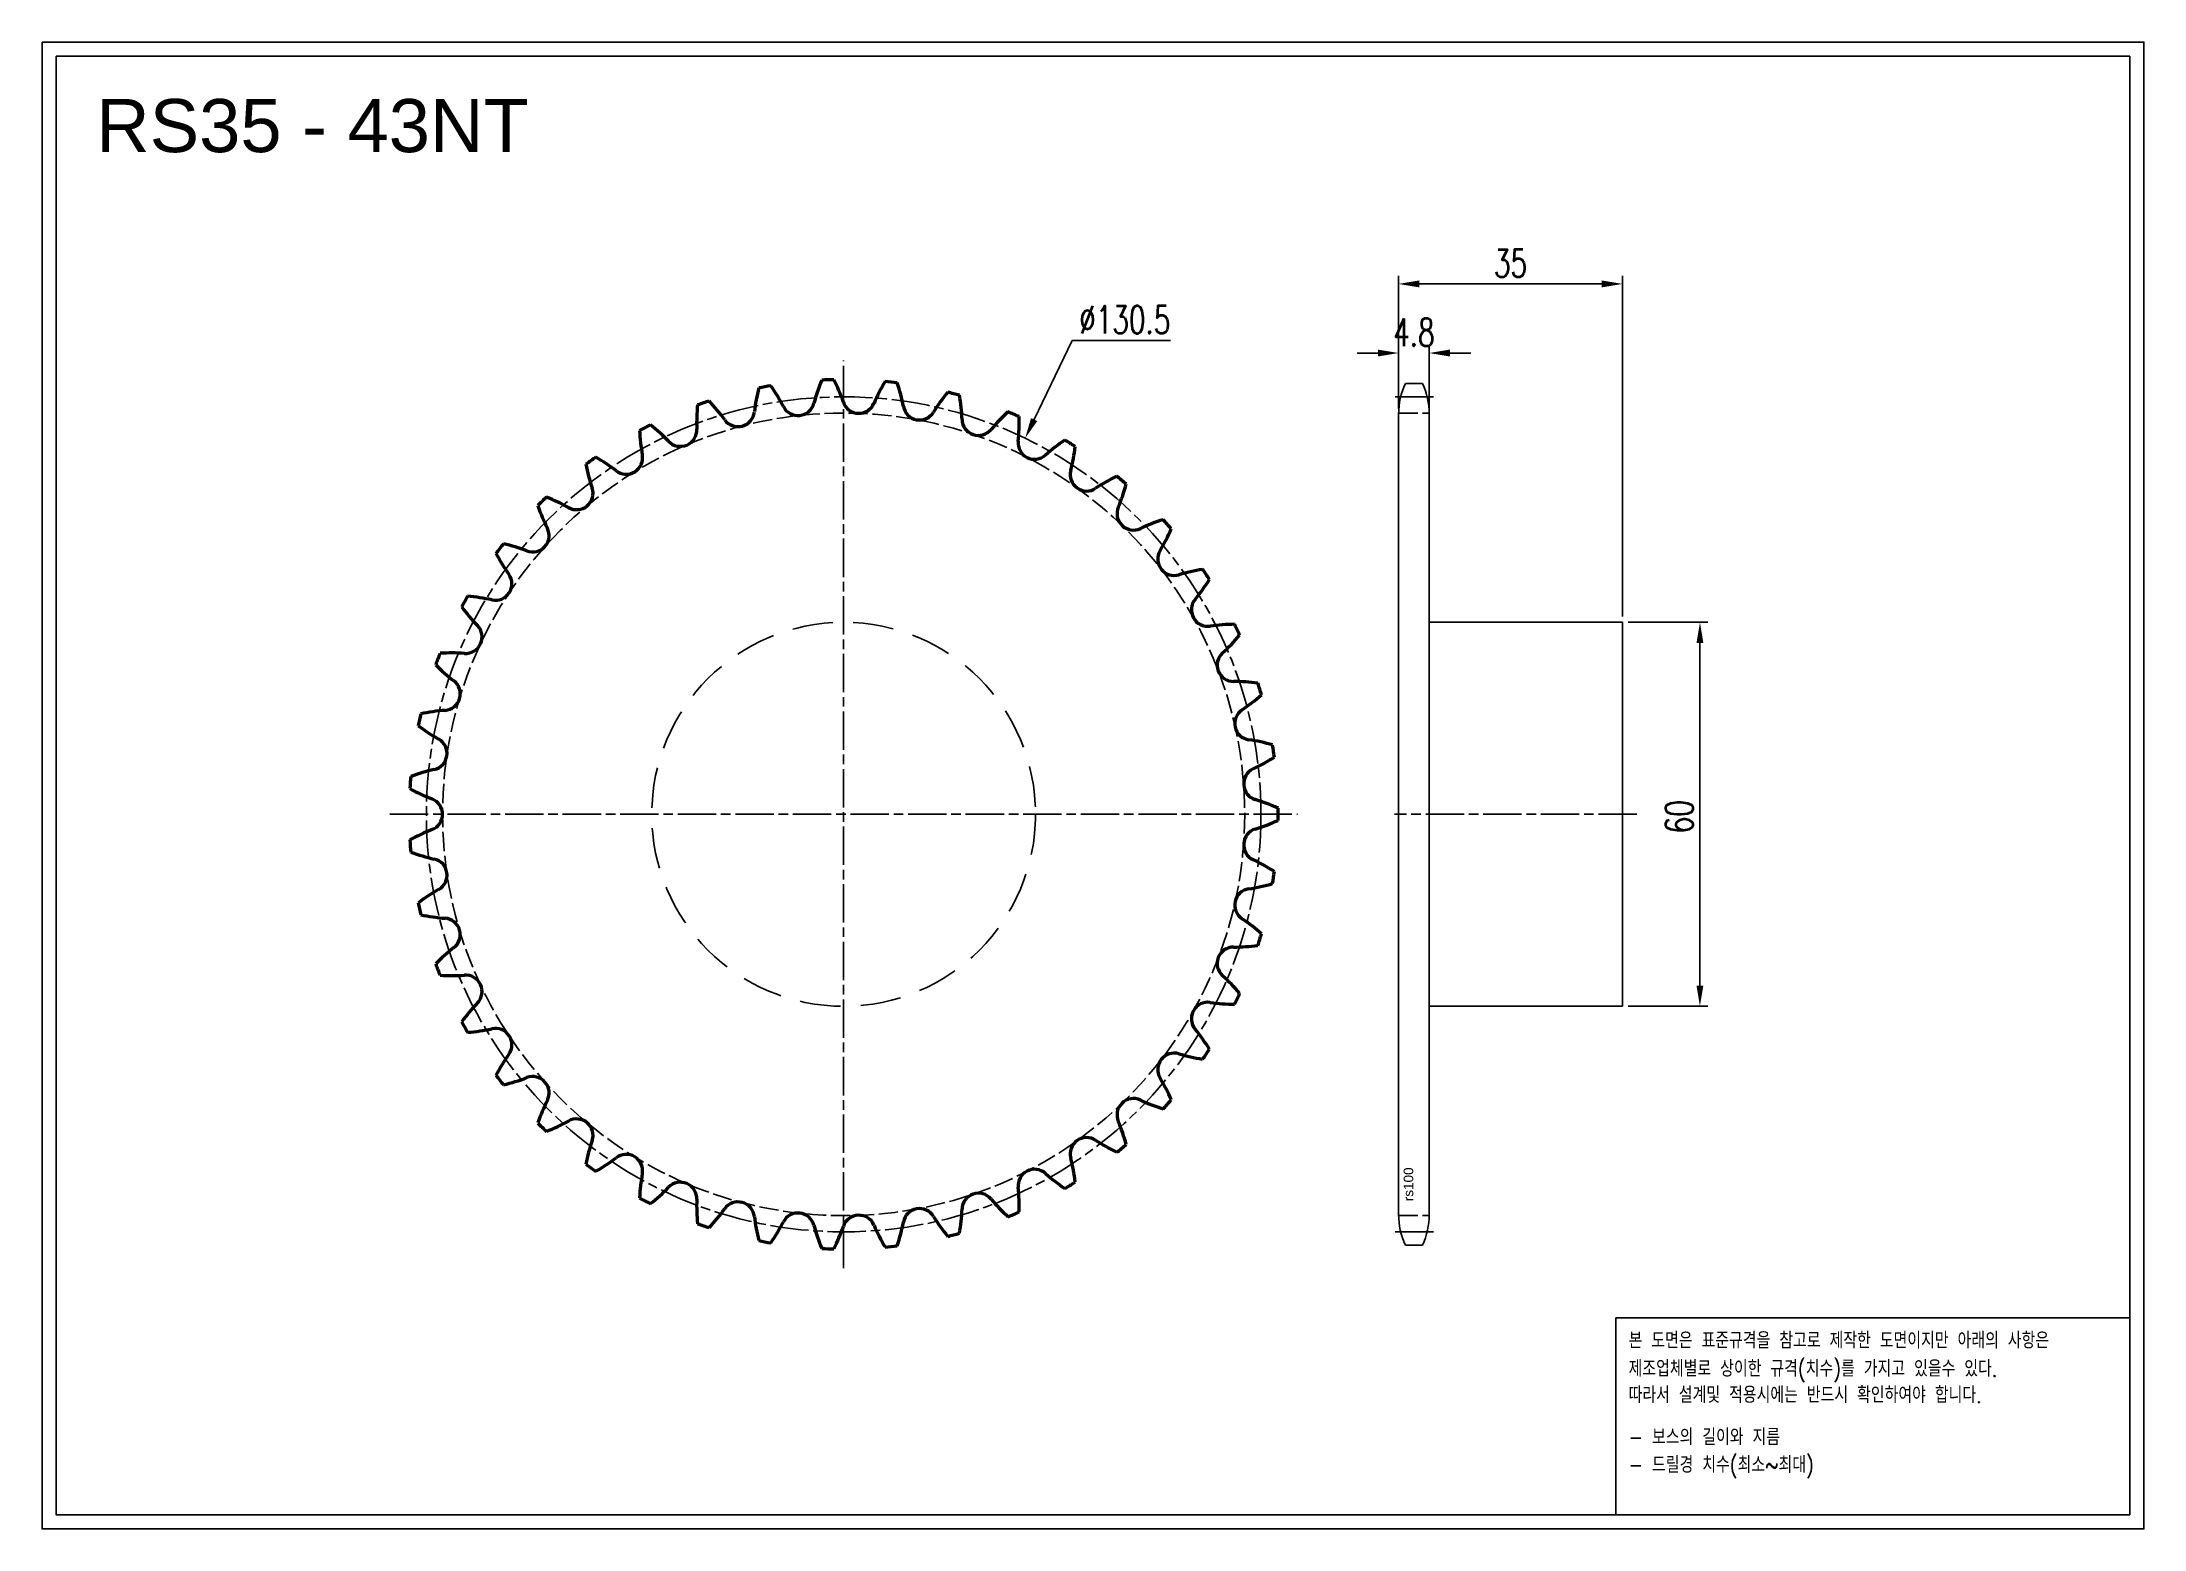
# Model space of a CAD drawing. Header units: millimetres. Extents: x -43857 to -43528, y 1733 to 1966.
import ezdxf

# ---------------------------------------------------------------- set-up
doc = ezdxf.new("R2010")
doc.units = ezdxf.units.MM
for name, pattern in [('AM_ISO02W050', [7.5, 6, -1.5]), ('AM_ISO02W050x2', [3.75, 3, -0.75]), ('AM_ISO08W050', [18, 12, -1.5, 3, -1.5]), ('AM_ISO08W050x2', [9, 6, -0.75, 1.5, -0.75]), ('HIDDEN', [9.525, 6.35, -3.175])]:
    doc.linetypes.add(name, pattern=pattern)
for name, color, linetype, lineweight in [('AM_0N', 7, 'Continuous', 50), ('AM_3N', 6, 'AM_ISO02W050', 25), ('AM_7', 4, 'AM_ISO08W050', 25), ('AM_7N', 4, 'AM_ISO08W050', 25)]:
    doc.layers.add(name, color=color, linetype=linetype, lineweight=lineweight)
doc.layers.add('HL', color=2, linetype='HIDDEN')
doc.layers.add('S-DIM', color=7, linetype='Continuous')
doc.styles.add('HAN', font='ROMANS.shx', dxfattribs={"width": 0.7, "bigfont": 'whgtxt.shx'})
doc.styles.add('HSG', font='SIMPLEX.shx', dxfattribs={"width": 0.7, "bigfont": 'HSG.shx'})
doc.styles.get("Standard").update_dxf_attribs({"font": 'arial.ttf'})
doc.dimstyles.new('APP8', dxfattribs={"dimscale": 1.8, "dimtxt": 2.4, "dimasz": 1.8, "dimexe": 0.7, "dimexo": 0.5, "dimgap": 0.6, "dimtad": 1, "dimtoh": 1, "dimdec": 1, "dimrnd": 0.01, "dimzin": 9, "dimdsep": 46, "dimtxsty": 'HSG', "dimcen": 0, "dimclrd": 1, "dimclre": 1, "dimclrt": 256, "dimazin": 2, "dimtp": 1, "dimtm": 1, "dimtfac": 0.5, "dimtdec": 1, "dimtofl": 0, "dimtmove": 0, "dimatfit": 3, "dimfxl": 0, "dimtvp": 1, "dimtolj": 2, "dimlwd": -1, "dimlwe": -1, "dimarcsym": 0})

# ---------------------------------------------------------------- blocks, each defined once
blk = doc.blocks.new('*D1')
at = {"layer": 'Defpoints', "color": 0, "transparency": 16777216}
for p in [(-43610.02, 1874.92), (-43610.02, 1814.92), (-43597.91, 1814.92)]:
    blk.add_point(p, dxfattribs=at)
at = {"layer": 'S-DIM', "color": 1, "transparency": 16777216}
for p, q in [((-43609.12, 1874.92), (-43596.65, 1874.92)), ((-43597.91, 1871.68), (-43597.91, 1818.16)), ((-43609.12, 1814.92), (-43596.65, 1814.92))]:
    blk.add_line(p, q, dxfattribs=at)
for points in [[(-43598.45, 1871.68), (-43597.37, 1871.68), (-43597.91, 1874.92)], [(-43598.45, 1818.16), (-43597.37, 1818.16), (-43597.91, 1814.92)]]:
    blk.add_solid(points, dxfattribs=at)
at = {"layer": 'S-DIM', "transparency": 16777216, "insert": (-43601.15, 1844.54), "char_height": 4.32, "attachment_point": 5, "rotation": 90, "style": 'HSG'}
blk.add_mtext('\\A2;60', dxfattribs=at)
blk = doc.blocks.new('*D2')
at = {"layer": 'Defpoints', "color": 0, "transparency": 16777216}
for p in [(-43640.22, 1917), (-43645.02, 1907.45), (-43640.22, 1907.45)]:
    blk.add_point(p, dxfattribs=at)
at = {"layer": 'S-DIM', "color": 1, "transparency": 16777216}
for p, q in [((-43648.26, 1917), (-43651.5, 1917)), ((-43645.02, 1908.35), (-43645.02, 1918.26)), ((-43640.22, 1908.35), (-43640.22, 1918.26)), ((-43636.98, 1917), (-43633.74, 1917))]:
    blk.add_line(p, q, dxfattribs=at)
for points in [[(-43648.26, 1917.54), (-43648.26, 1916.46), (-43645.02, 1917)], [(-43636.98, 1917.54), (-43636.98, 1916.46), (-43640.22, 1917)]]:
    blk.add_solid(points, dxfattribs=at)
at = {"layer": 'S-DIM', "transparency": 16777216, "insert": (-43642.62, 1920.24), "char_height": 4.32, "attachment_point": 5, "style": 'HSG'}
blk.add_mtext('\\A2;4.8', dxfattribs=at)
blk = doc.blocks.new('*D3')
at = {"layer": 'Defpoints', "color": 0, "transparency": 16777216}
for p in [(-43610.02, 1927.8), (-43645.02, 1907.45), (-43610.02, 1874.92)]:
    blk.add_point(p, dxfattribs=at)
at = {"layer": 'S-DIM', "color": 1, "transparency": 16777216}
for p, q in [((-43645.02, 1908.35), (-43645.02, 1929.06)), ((-43610.02, 1875.82), (-43610.02, 1929.06)), ((-43641.78, 1927.8), (-43613.26, 1927.8))]:
    blk.add_line(p, q, dxfattribs=at)
for points in [[(-43641.78, 1928.34), (-43641.78, 1927.26), (-43645.02, 1927.8)], [(-43613.26, 1928.34), (-43613.26, 1927.26), (-43610.02, 1927.8)]]:
    blk.add_solid(points, dxfattribs=at)
at = {"layer": 'S-DIM', "transparency": 16777216, "insert": (-43627.52, 1931.04), "char_height": 4.32, "attachment_point": 5, "style": 'HSG'}
blk.add_mtext('\\A2;35', dxfattribs=at)
blk = doc.blocks.new('*D4')
at = {"layer": 'Defpoints', "color": 0, "transparency": 16777216}
for p in [(-43703.4, 1903.68), (-43760.13, 1786.17)]:
    blk.add_point(p, dxfattribs=at)
at = {"layer": 'S-DIM', "color": 1, "transparency": 16777216}
for p, q in [((-43696.03, 1918.95), (-43702, 1906.6)), ((-43680.7, 1918.95), (-43696.03, 1918.95))]:
    blk.add_line(p, q, dxfattribs=at)
blk.add_solid([(-43702.48, 1906.83), (-43701.51, 1906.36), (-43703.4, 1903.68)], dxfattribs=at)
at = {"layer": 'S-DIM', "transparency": 16777216, "insert": (-43687.82, 1922.19), "char_height": 4.32, "attachment_point": 5, "style": 'HSG'}
blk.add_mtext('\\A2;∅130.5', dxfattribs=at)
blk = doc.blocks.new('notice1')
at = {"color": 4}
blk.add_lwpolyline([(-22142.12, 1735.9), (-22053.8, 1735.9), (-22053.8, 1702.07), (-22142.12, 1702.07)], close=True, dxfattribs=at)
at = {"color": 4, "style": 'HAN', "width": 0.8}
for s, p in [('본 도면은 표준규격을 참고로 제작한 도면이지만 아래의 사항은', (-22139.9, 1730.62)), ('제조업체별로 상이한 규격(치수)를 가지고 있을수 있다.', (-22139.9, 1725.78)), ('따라서 설계및 적용시에는 반드시 확인하여야 합니다.', (-22139.9, 1721.28)), ('- 보스의 길이와 지름', (-22139.9, 1714.03)), ('- 드릴경 치수(최소~최대)', (-22139.9, 1709.27))]:
    blk.add_text(s, height=2.7949, dxfattribs=at).set_placement(p)

msp = doc.modelspace()

# ---------------------------------------------------------------- linework, layer by layer
for p, q in [((-43641.29, 1912.25), (-43643.95, 1912.25)), ((-43645.02, 1907.45), (-43645.02, 1782.4)), ((-43640.22, 1907.45), (-43640.22, 1782.4)), ((-43641.29, 1777.6), (-43643.95, 1777.6))]:
    msp.add_line(p, q)
for points in [[(-43857.09, 1965.59), (-43528.49, 1965.59), (-43528.49, 1733.25), (-43857.09, 1733.25)], [(-43854.88, 1963.38), (-43530.71, 1963.38), (-43530.71, 1735.47), (-43854.88, 1735.47)]]:
    msp.add_lwpolyline(points, close=True)
msp.add_lwpolyline([(-43640.22, 1874.92), (-43610.02, 1874.92), (-43610.02, 1814.92), (-43640.22, 1814.92)])
for centre, start, end in [((-43633.72, 1907.45), 154.8633, 180), ((-43651.52, 1907.45), 0, 25.1367), ((-43633.72, 1782.4), 180, 205.1367), ((-43651.52, 1782.4), 334.8633, 0)]:
    msp.add_arc(centre, 11.3, start, end)
at = {"layer": 'AM_0N'}
for centre, radius, start, end in [((-43709.9, 1902.15), 27.43, 157.2479, 165.2326), ((-43731.77, 1844.92), 67.93, 91.2921, 92.8939), ((-43757.76, 1900.41), 27.43, 18.9535, 26.9382), ((-43701.8, 1898.36), 27.43, 148.8758, 156.8605), ((-43731.77, 1844.92), 67.93, 82.92, 84.5218), ((-43731.77, 1844.92), 67.93, 108.0363, 109.6381), ((-43772.64, 1890.57), 27.43, 35.6977, 43.6824), ((-43718.47, 1904.73), 27.43, 165.62, 173.6047), ((-43731.77, 1844.92), 67.93, 99.6642, 101.266), ((-43765.56, 1896.03), 27.43, 27.3256, 35.3103), ((-43738.91, 1909.8), 2.57, 207.3256, 345.2326), ((-43729.39, 1910.15), 2.57, 198.9535, 336.8605), ((-43749.4, 1903.6), 27.43, 10.5814, 18.5661), ((-43694.34, 1893.43), 27.43, 140.5037, 148.4884), ((-43731.77, 1844.92), 67.93, 74.5479, 76.1498), ((-43740.67, 1905.54), 27.43, 2.2093, 10.194), ((-43727.32, 1906.03), 27.43, 173.992, 181.9767), ((-43748.28, 1908.07), 2.57, 215.6977, 353.6047), ((-43719.91, 1909.11), 2.57, 190.5814, 328.4884), ((-43710.7, 1906.7), 2.57, 182.2093, 320.1163), ((-43687.68, 1887.46), 27.43, 132.1316, 140.1163), ((-43731.77, 1844.92), 67.93, 66.1758, 67.7777), ((-43731.75, 1906.19), 27.43, 353.8372, 1.8219), ((-43731.77, 1844.92), 67.93, 116.4084, 118.0102), ((-43736.26, 1906.03), 27.43, 182.3641, 190.3488), ((-43778.85, 1884.13), 27.43, 44.0698, 52.0545), ((-43757.3, 1904.99), 2.57, 224.0698, 1.9767), ((-43701.93, 1902.97), 2.57, 173.8372, 311.7442), ((-43681.95, 1880.59), 27.43, 123.7595, 131.7442), ((-43731.77, 1844.92), 67.93, 57.8037, 59.4056), ((-43731.77, 1844.92), 67.93, 124.7805, 126.3823), ((-43745.11, 1904.72), 27.43, 190.7362, 198.7209), ((-43784.06, 1876.86), 27.43, 52.4419, 60.4266), ((-43765.77, 1900.64), 2.57, 232.4419, 10.3488), ((-43722.83, 1905.53), 27.43, 345.4651, 353.4498), ((-43693.79, 1898.01), 2.57, 165.4651, 303.3721), ((-43677.29, 1872.96), 27.43, 115.3874, 123.3721), ((-43731.77, 1844.92), 67.93, 49.4316, 51.0335), ((-43714.1, 1903.59), 27.43, 337.093, 345.0777), ((-43731.77, 1844.92), 67.93, 133.1526, 134.7544), ((-43753.67, 1902.14), 27.43, 199.1083, 207.093), ((-43788.15, 1868.9), 27.43, 60.814, 68.7987), ((-43773.52, 1895.09), 2.57, 240.814, 18.7209), ((-43686.47, 1891.91), 2.57, 157.093, 295), ((-43780.38, 1888.48), 2.57, 249.186, 27.093), ((-43673.79, 1864.72), 27.43, 107.0153, 115), ((-43705.75, 1900.39), 27.43, 328.7209, 336.7056), ((-43731.77, 1844.92), 67.93, 41.0596, 42.6614), ((-43731.77, 1844.92), 67.93, 141.5247, 143.1265), ((-43791.04, 1860.44), 27.43, 69.186, 77.1707), ((-43680.11, 1884.81), 2.57, 148.7209, 286.6279), ((-43761.77, 1898.34), 27.43, 207.4804, 215.4651), ((-43671.53, 1856.07), 27.43, 98.6432, 106.6279), ((-43731.77, 1844.92), 67.93, 32.6875, 34.2893), ((-43786.2, 1880.94), 2.57, 257.5581, 35.4651), ((-43697.95, 1896.01), 27.43, 320.3488, 328.3335), ((-43731.77, 1844.92), 67.93, 149.8968, 151.4986), ((-43769.23, 1893.4), 27.43, 215.8525, 223.8372), ((-43792.67, 1851.64), 27.43, 77.5581, 85.5428), ((-43674.85, 1876.87), 2.57, 140.3488, 278.2558), ((-43790.87, 1872.63), 2.57, 265.9302, 43.8372), ((-43670.54, 1847.18), 27.43, 90.2711, 98.2558), ((-43731.77, 1844.92), 67.93, 24.3154, 25.9172), ((-43731.77, 1844.92), 67.93, 158.2689, 159.8707), ((-43793, 1842.71), 27.43, 85.9302, 93.9149), ((-43670.81, 1868.24), 2.57, 131.9767, 269.8837), ((-43690.87, 1890.54), 27.43, 311.9767, 319.9614), ((-43775.89, 1887.43), 27.43, 224.2246, 232.2093), ((-43794.27, 1863.73), 2.57, 274.3023, 52.2093), ((-43670.87, 1838.24), 27.43, 81.899, 89.8837), ((-43684.66, 1884.1), 27.43, 303.6047, 311.5893), ((-43731.77, 1844.92), 67.93, 15.9433, 17.5451), ((-43731.77, 1844.92), 67.93, 166.6409, 168.2428), ((-43792.02, 1833.81), 27.43, 94.3023, 102.287), ((-43668.06, 1859.11), 2.57, 123.6047, 261.5116), ((-43781.61, 1880.56), 27.43, 232.5967, 240.5814), ((-43796.34, 1854.43), 2.57, 282.6744, 60.5814), ((-43672.49, 1829.45), 27.43, 73.5269, 81.5116), ((-43679.46, 1876.82), 27.43, 295.2326, 303.2173), ((-43731.77, 1844.92), 67.93, 7.5712, 9.173), ((-43731.77, 1844.92), 67.93, 175.013, 176.6149), ((-43789.76, 1825.16), 27.43, 102.6744, 110.6591), ((-43666.67, 1849.69), 2.57, 115.2326, 253.1395), ((-43786.27, 1872.92), 27.43, 240.9688, 248.9535), ((-43797.04, 1844.92), 2.57, 291.0465, 68.9535), ((-43675.38, 1820.98), 27.43, 65.1548, 73.1395), ((-43675.38, 1868.87), 27.43, 286.8605, 294.8452), ((-43731.77, 1844.92), 67.93, 359.1991, 0.8009), ((-43786.27, 1816.93), 27.43, 111.0465, 119.0312), ((-43731.77, 1844.92), 67.93, 183.3851, 184.987), ((-43666.67, 1840.16), 2.57, 106.8605, 244.7674), ((-43789.76, 1864.69), 27.43, 249.3409, 257.3256), ((-43796.34, 1835.42), 2.57, 299.4186, 77.3256), ((-43679.46, 1813.02), 27.43, 56.7827, 64.7674), ((-43672.49, 1860.4), 27.43, 278.4884, 286.4731), ((-43731.77, 1844.92), 67.93, 350.827, 352.4288), ((-43781.61, 1809.29), 27.43, 119.4186, 127.4033), ((-43731.77, 1844.92), 67.93, 191.7572, 193.3591), ((-43668.06, 1830.73), 2.57, 98.4884, 236.3953), ((-43792.02, 1856.03), 27.43, 257.713, 265.6977), ((-43794.27, 1826.12), 2.57, 307.7907, 85.6977), ((-43684.66, 1805.75), 27.43, 48.4107, 56.3953), ((-43775.89, 1802.41), 27.43, 127.7907, 135.7754), ((-43670.81, 1821.61), 2.57, 90.1163, 228.0233), ((-43670.87, 1851.6), 27.43, 270.1163, 278.101), ((-43731.77, 1844.92), 67.93, 342.4549, 344.0567), ((-43731.77, 1844.92), 67.93, 200.1293, 201.7311), ((-43793, 1847.14), 27.43, 266.0851, 274.0698), ((-43790.87, 1817.22), 2.57, 316.1628, 94.0698), ((-43690.87, 1799.31), 27.43, 40.0386, 48.0233), ((-43769.23, 1796.44), 27.43, 136.1628, 144.1475), ((-43674.85, 1812.98), 2.57, 81.7442, 219.6512), ((-43670.54, 1842.67), 27.43, 261.7442, 269.7289), ((-43731.77, 1844.92), 67.93, 334.0828, 335.6846), ((-43731.77, 1844.92), 67.93, 208.5014, 210.1032), ((-43792.67, 1838.2), 27.43, 274.4572, 282.4419), ((-43786.2, 1808.91), 2.57, 324.5349, 102.4419), ((-43697.95, 1793.84), 27.43, 31.6665, 39.6512), ((-43761.77, 1791.51), 27.43, 144.5349, 152.5196), ((-43680.11, 1805.03), 2.57, 73.3721, 211.2791), ((-43671.53, 1833.78), 27.43, 253.3721, 261.3568), ((-43731.77, 1844.92), 67.93, 325.7107, 327.3125), ((-43731.77, 1844.92), 67.93, 216.8735, 218.4753), ((-43791.04, 1829.41), 27.43, 282.8293, 290.814), ((-43780.38, 1801.37), 2.57, 332.907, 110.814), ((-43705.75, 1789.46), 27.43, 23.2944, 31.2791), ((-43753.67, 1787.71), 27.43, 152.907, 160.8917), ((-43686.47, 1797.94), 2.57, 65, 202.907), ((-43673.79, 1825.12), 27.43, 245, 252.9847), ((-43731.77, 1844.92), 67.93, 317.3386, 318.9404), ((-43731.77, 1844.92), 67.93, 225.2456, 226.8474), ((-43788.15, 1820.94), 27.43, 291.2013, 299.186), ((-43773.52, 1794.75), 2.57, 341.2791, 119.186), ((-43693.79, 1791.84), 2.57, 56.6279, 194.5349), ((-43714.1, 1786.26), 27.43, 14.9223, 22.907), ((-43745.11, 1785.13), 27.43, 161.2791, 169.2638), ((-43784.06, 1812.99), 27.43, 299.5734, 307.5581), ((-43765.77, 1789.21), 2.57, 349.6512, 127.5581), ((-43722.83, 1784.31), 27.43, 6.5502, 14.5349), ((-43677.29, 1816.89), 27.43, 236.6279, 244.6126), ((-43731.77, 1844.92), 67.93, 308.9665, 310.5684), ((-43731.77, 1844.92), 67.93, 233.6177, 235.2195), ((-43736.26, 1783.82), 27.43, 169.6512, 177.6359), ((-43701.93, 1786.88), 2.57, 48.2558, 186.1628), ((-43681.95, 1809.26), 27.43, 228.2558, 236.2405), ((-43731.77, 1844.92), 67.93, 241.9898, 243.5916), ((-43778.85, 1805.72), 27.43, 307.9455, 315.9302), ((-43757.3, 1784.85), 2.57, 358.0233, 135.9302), ((-43727.32, 1783.82), 27.43, 178.0233, 186.008), ((-43748.28, 1781.78), 2.57, 6.3953, 144.3023), ((-43710.7, 1783.15), 2.57, 39.8837, 177.7907), ((-43687.68, 1802.39), 27.43, 219.8837, 227.8684), ((-43731.75, 1783.66), 27.43, 358.1781, 6.1628), ((-43731.77, 1844.92), 67.93, 300.5944, 302.1963), ((-43772.64, 1799.28), 27.43, 316.3176, 324.3023), ((-43718.47, 1785.12), 27.43, 186.3953, 194.38), ((-43765.56, 1793.82), 27.43, 324.6897, 332.6744), ((-43738.91, 1780.05), 2.57, 14.7674, 152.6744), ((-43729.39, 1779.7), 2.57, 23.1395, 161.0465), ((-43749.4, 1786.25), 27.43, 341.4339, 349.4186), ((-43719.91, 1780.74), 2.57, 31.5116, 169.4186), ((-43694.34, 1796.42), 27.43, 211.5116, 219.4963), ((-43740.67, 1784.31), 27.43, 349.806, 357.7907), ((-43731.77, 1844.92), 67.93, 292.2223, 293.8242), ((-43731.77, 1844.92), 67.93, 250.3619, 251.9637), ((-43731.77, 1844.92), 67.93, 258.734, 260.3358), ((-43709.9, 1787.69), 27.43, 194.7674, 202.7521), ((-43757.76, 1789.44), 27.43, 333.0618, 341.0465), ((-43701.8, 1791.49), 27.43, 203.1395, 211.1242), ((-43731.77, 1844.92), 67.93, 283.8502, 285.4521), ((-43731.77, 1844.92), 67.93, 267.1061, 268.7079), ((-43731.77, 1844.92), 67.93, 275.4782, 277.08)]:
    msp.add_arc(centre, radius, start, end, dxfattribs=at)
at = {"layer": 'AM_3N', "linetype": 'AM_ISO02W050x2'}
for p, q in [((-43645.02, 1907.6), (-43640.22, 1907.6)), ((-43645.02, 1782.24), (-43640.22, 1782.24))]:
    msp.add_line(p, q, dxfattribs=at)
msp.add_circle((-43731.77, 1844.92), 62.7, dxfattribs=at)
at = {"layer": 'AM_7', "linetype": 'AM_ISO08W050x2'}
for p, q in [((-43639.56, 1910.17), (-43645.68, 1910.17)), ((-43607.78, 1844.92), (-43645.68, 1844.92)), ((-43639.56, 1779.68), (-43645.68, 1779.68))]:
    msp.add_line(p, q, dxfattribs=at)
msp.add_circle((-43731.77, 1844.92), 65.24, dxfattribs=at)
at = {"layer": 'AM_7N', "linetype": 'AM_ISO08W050x2'}
for p, q in [((-43731.77, 1774), (-43731.77, 1915.85)), ((-43802.7, 1844.92), (-43660.84, 1844.92))]:
    msp.add_line(p, q, dxfattribs=at)
at = {"layer": 'HL'}
msp.add_circle((-43731.77, 1844.92), 30, dxfattribs=at)

# ---------------------------------------------------------------- block references
at = {"xscale": 0.9099999999999999, "yscale": 0.9099999999999999, "zscale": 0.9099999999999999}
msp.add_blockref('notice1', (-23461.75, 186.58), dxfattribs=at)

# ---------------------------------------------------------------- texts
msp.add_text('RS35 - 43NT', height=8.2979).set_placement((-43848.63, 1948.39))
at = {"insert": (-43644.23, 1784.46), "char_height": 1.512, "width": 6.5009, "attachment_point": 1, "rotation": 90}
msp.add_mtext('rs100', dxfattribs=at)

# ---------------------------------------------------------------- dimensions: what is measured, and where the dimension line sits
at = {"layer": 'S-DIM'}
dim = msp.add_linear_dim(base=(-43610.02, 1927.8), p1=(-43645.02, 1907.45), p2=(-43610.02, 1874.92), dimstyle='APP8', dxfattribs=at)
dim.commit()
dim.dimension.update_dxf_attribs({"geometry": '*D3', "text_midpoint": (-43627.52, 1931.04)})
dim = msp.add_diameter_dim_2p(p1=(-43760.13, 1786.17), p2=(-43703.4, 1903.68), dimstyle='APP8', dxfattribs=at)
dim.commit()
dim.dimension.update_dxf_attribs({"geometry": '*D4', "text_midpoint": (-43687.82, 1918.95), "dimtype": 131})
dim = msp.add_linear_dim(base=(-43640.22, 1917), p1=(-43645.02, 1907.45), p2=(-43640.22, 1907.45), dimstyle='APP8', dxfattribs=at)
dim.commit()
dim.dimension.update_dxf_attribs({"geometry": '*D2', "text_midpoint": (-43642.62, 1917), "dimtype": 128})
dim = msp.add_linear_dim(base=(-43597.91, 1814.92), p1=(-43610.02, 1874.92), p2=(-43610.02, 1814.92), angle=90, dimstyle='APP8', dxfattribs=at)
dim.commit()
dim.dimension.update_dxf_attribs({"geometry": '*D1', "text_midpoint": (-43597.91, 1844.54), "dimtype": 128})

doc.saveas('drawing.dxf')
